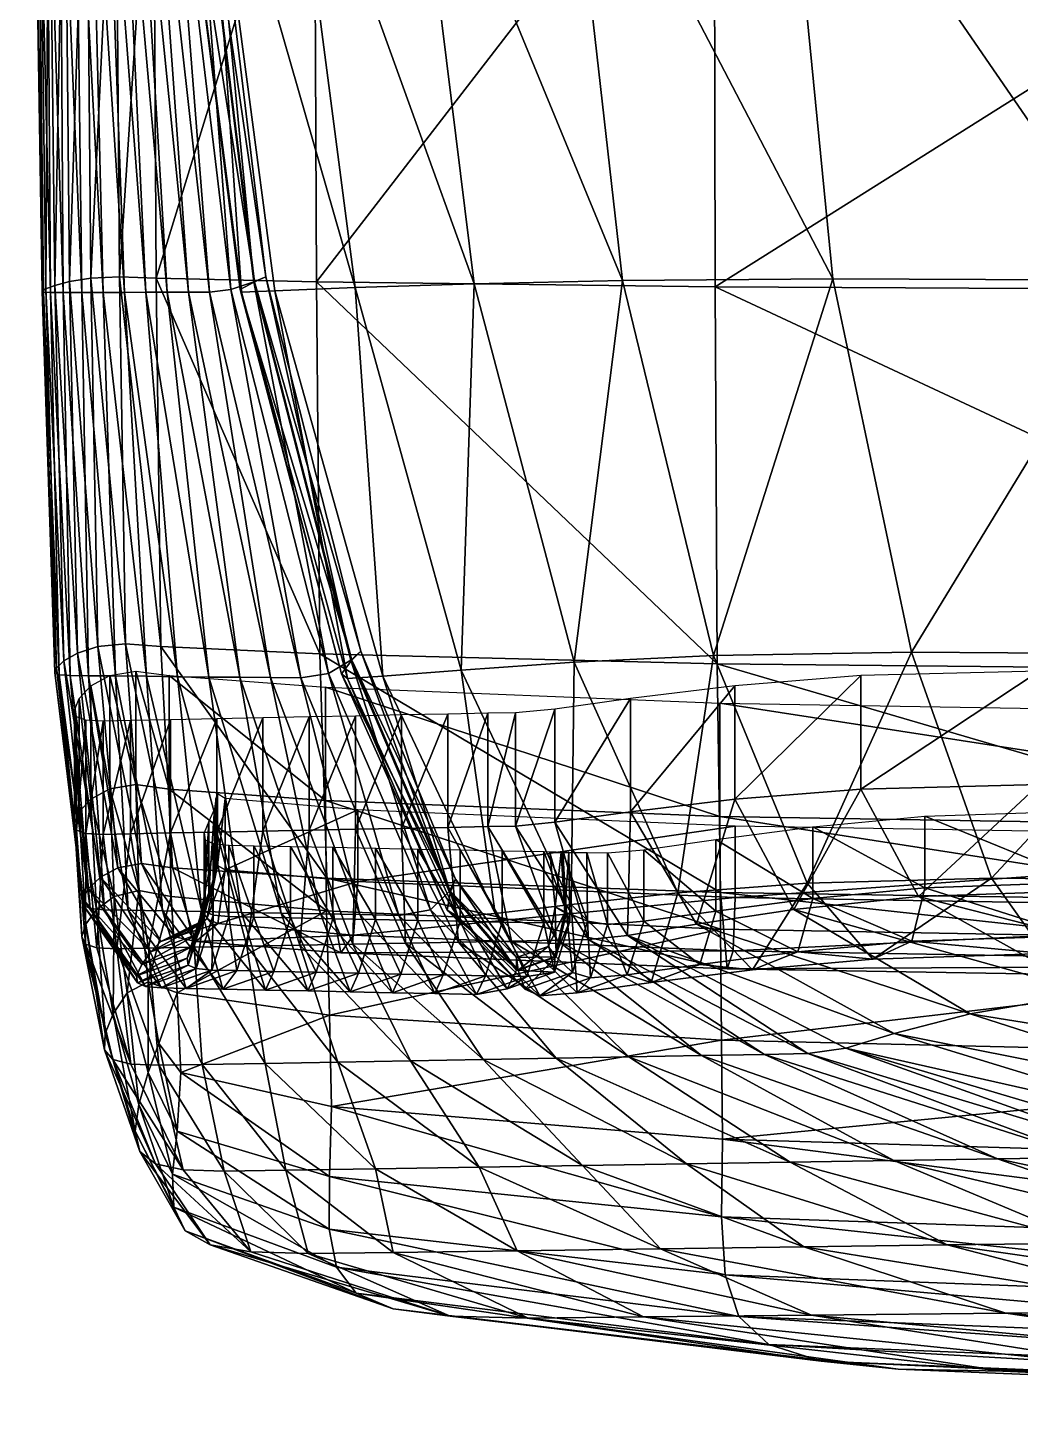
# Model space of a CAD drawing. Header units: centimetres. Extents: x -956 to 956, y -466 to 466.
# Drawn here: x -955.65 to -943.84, y -450.32 to -433.92 of the extents above; entities that cross this region are included whole.
import ezdxf

# ---------------------------------------------------------------- set-up
doc = ezdxf.new("R2010")
doc.units = ezdxf.units.CM
doc.layers.add('fabric', color=7, linetype='Continuous', true_color=0x3d8706)

msp = doc.modelspace()

# ---------------------------------------------------------------- meshes
at = {"layer": 'fabric', "color": 34, "true_color": 0xb1581a}
mesh = msp.add_polyface(dxfattribs=at)
corners = [(-954.541, -430.825, -39.524), (-954.361, -430.824, -8.286), (-954.699, -417.966, -8.267), (-954.84, -417.966, -39.504), (-954.722, -430.827, -74.047), (-954.982, -417.966, -74.031), (-954.632, -417.949, -360.4), (-954.605, -430.758, -360.38), (-954.953, -430.765, -360.04), (-954.899, -436.898, -360.012), (-955.152, -436.936, -358.968), (-955.213, -430.781, -358.988), (-954.984, -417.951, -360.056), (-955.247, -417.955, -359), (-955.396, -430.799, -356.588), (-955.326, -436.983, -356.575), (-955.435, -417.96, -356.595), (-955.514, -430.816, -352.304), (-955.632, -417.966, -345.602), (-955.577, -430.827, -345.601), (-955.584, -430.831, -335.709), (-955.651, -417.968, -335.709), (-955.559, -417.964, -352.307), (-953.979, -417.964, 91.556), (-953.534, -430.815, 91.515), (-952.561, -430.799, 106.675), (-951.751, -437.01, 106.523), (-954.558, -436.881, -360.344), (-954.158, -430.765, -360.645), (-954.179, -417.951, -360.668), (-952.255, -417.955, -360.797), (-952.24, -430.782, -360.771), (-954.121, -436.898, -360.603), (-955.53, -430.833, -321.86), (-955.423, -430.832, -289.622), (-955.53, -417.968, -289.618), (-955.614, -417.968, -321.858), (-955.266, -430.831, -224.563), (-955.085, -430.829, -154.831), (-955.265, -417.967, -154.821), (-955.407, -417.967, -224.557), (-954.904, -430.828, -108.571), (-955.124, -417.967, -108.558), (-953.912, -430.82, 67.982), (-953.901, -430.806, 47.035), (-954.349, -417.965, 67.998), (-954.184, -430.822, 16.379), (-953.977, -430.806, 32.57), (-954.382, -417.958, 32.573), (-954.561, -417.965, 16.391), (-953.703, -430.76, 39.634), (-954.322, -417.958, 47.039), (-953.559, -430.729, 39.007), (-954.117, -417.938, 39.635), (-952.816, -436.88, 39.007), (-952.949, -436.941, 39.634), (-953.71, -430.76, 38.383), (-953.23, -437.032, 32.564), (-952.958, -436.941, 38.382), (-953.971, -417.924, 39.008), (-954.123, -417.938, 38.383)]
mesh.append_faces([[corners[k] for k in face] for face in [(0, 1, 2), (2, 3, 0), (4, 0, 3), (3, 5, 4), (6, 7, 8), (9, 8, 7), (10, 11, 8), (12, 8, 11), (13, 11, 14), (15, 14, 11), (16, 14, 17), (18, 19, 20), (20, 21, 18), (19, 18, 22), (22, 17, 19), (23, 24, 25), (26, 25, 24), (27, 7, 28), (29, 28, 7), (30, 31, 28), (32, 28, 31), (33, 34, 35), (35, 36, 33), (20, 33, 36), (36, 21, 20), (37, 38, 39), (39, 40, 37), (34, 37, 40), (40, 35, 34), (41, 4, 5), (5, 42, 41), (38, 41, 42), (42, 39, 38), (43, 24, 23), (44, 43, 45), (46, 47, 48), (1, 46, 49), (49, 2, 1), (50, 44, 51), (52, 50, 53), (50, 52, 54), (44, 50, 55), (56, 47, 57), (52, 56, 58), (56, 52, 59), (47, 56, 60)]], dxfattribs={"vtx2": -1, "color": 34})
mesh = msp.add_polyface(dxfattribs=at)
corners = [(-920.567, -430.833, -360.122), (-920.567, -437.068, -360.07), (-937.657, -437.051, -360.415), (-937.66, -430.827, -360.467), (-920.567, -417.968, -360.151), (-937.662, -417.966, -360.495), (-897.416, -417.968, -359.849), (-897.416, -430.833, -359.821), (-897.416, -437.068, -359.768), (-901.529, -417.966, 126.016), (-901.506, -430.827, 125.682), (-888.095, -430.833, 125.706), (-949.269, -430.765, 119.853), (-948.571, -436.924, 119.51), (-946.066, -436.906, 121.508), (-946.669, -430.758, 121.939), (-949.648, -417.951, 120.039), (-951.518, -417.955, 115.589), (-951.103, -430.781, 115.456), (-950.337, -436.963, 115.211), (-952.561, -430.799, 106.675), (-951.751, -437.01, 106.523), (-952.999, -417.96, 106.757), (-947.479, -430.806, -360.698), (-947.487, -417.961, -360.725), (-947.466, -437, -360.648), (-952.214, -436.941, -360.726), (-952.24, -430.782, -360.771), (-946.996, -417.949, 122.173), (-942.911, -430.765, 123.787), (-942.433, -436.92, 123.29), (-934.438, -436.96, 124.56), (-934.77, -430.782, 125.108), (-943.172, -417.951, 124.058), (-919.016, -430.806, 125.611), (-919.108, -417.961, 125.931), (-934.95, -417.956, 125.406), (-918.846, -437.018, 125.023), (-901.463, -437.068, 125.068), (-941.692, -441.37, 122.519), (-945.13, -441.346, 120.84), (-947.486, -441.386, 118.979), (-949.145, -441.465, 114.829), (-952.949, -436.941, 39.634), (-952.816, -436.88, 39.007), (-951.684, -441.335, 39.007), (-952.958, -436.941, 38.382), (-951.805, -441.443, 38.382)]
mesh.append_faces([[corners[k] for k in face] for face in [(0, 1, 2), (2, 3, 0), (4, 0, 3), (3, 5, 4), (0, 4, 6), (6, 7, 0), (1, 0, 7), (7, 8, 1), (9, 10, 11), (12, 13, 14), (14, 15, 12), (16, 12, 15), (17, 18, 12), (13, 12, 18), (18, 19, 13), (20, 21, 19), (19, 18, 20), (22, 20, 18), (23, 24, 5), (5, 3, 23), (25, 23, 3), (3, 2, 25), (23, 25, 26), (26, 27, 23), (24, 23, 27), (28, 15, 29), (30, 29, 15), (15, 14, 30), (29, 30, 31), (31, 32, 29), (33, 29, 32), (34, 35, 36), (36, 32, 34), (37, 34, 32), (32, 31, 37), (34, 37, 38), (38, 10, 34), (35, 34, 10), (10, 9, 35), (31, 30, 39), (30, 14, 40), (14, 13, 41), (13, 19, 42), (43, 44, 45), (44, 46, 47)]], dxfattribs={"vtx2": -1, "color": 34})
mesh = msp.add_polyface(dxfattribs=at)
corners = [(-954.541, -430.825, -39.524), (-954.722, -430.827, -74.047), (-954.242, -437.065, -74.078), (-953.988, -437.064, -39.561), (-954.361, -430.824, -8.286), (-953.735, -437.063, -8.322), (-954.605, -430.758, -360.38), (-954.558, -436.881, -360.344), (-954.899, -436.898, -360.012), (-954.953, -430.765, -360.04), (-955.152, -436.936, -358.968), (-955.213, -430.781, -358.988), (-955.326, -436.983, -356.575), (-955.396, -430.799, -356.588), (-955.432, -437.026, -352.298), (-955.514, -430.816, -352.304), (-955.577, -430.827, -345.601), (-955.478, -437.052, -345.598), (-955.462, -437.065, -335.709), (-955.584, -430.831, -335.709), (-953.534, -430.815, 91.515), (-952.709, -437.049, 91.439), (-951.751, -437.01, 106.523), (-954.158, -430.765, -360.645), (-954.121, -436.898, -360.603), (-952.24, -430.782, -360.771), (-952.214, -436.941, -360.726), (-955.057, -441.358, -358.937), (-954.815, -441.281, -359.968), (-954.486, -441.247, -360.29), (-954.063, -441.281, -360.54), (-952.174, -441.366, -360.655), (-955.53, -430.833, -321.86), (-955.378, -437.069, -321.863), (-955.423, -430.832, -289.622), (-955.227, -437.068, -289.628), (-955.266, -430.831, -224.563), (-955.007, -437.067, -224.575), (-955.085, -430.829, -154.831), (-954.752, -437.067, -154.849), (-954.904, -430.828, -108.571), (-954.497, -437.066, -108.595), (-953.912, -430.82, 67.982), (-953.901, -430.806, 47.035), (-953.122, -437.032, 47.027), (-953.104, -437.062, 67.951), (-954.184, -430.822, 16.379), (-953.486, -437.063, 16.358), (-953.977, -430.806, 32.57), (-953.23, -437.032, 32.564), (-952.816, -436.88, 39.007), (-952.949, -436.941, 39.634), (-953.703, -430.76, 39.634), (-952.958, -436.941, 38.382), (-953.71, -430.76, 38.383), (-953.559, -430.729, 39.007)]
mesh.append_faces([[corners[k] for k in face] for face in [(0, 1, 2), (2, 3, 0), (4, 0, 3), (3, 5, 4), (6, 7, 8), (9, 8, 10), (11, 10, 12), (13, 12, 14), (14, 15, 13), (16, 17, 18), (18, 19, 16), (17, 16, 15), (15, 14, 17), (20, 21, 22), (23, 24, 7), (25, 26, 24), (12, 10, 27), (10, 8, 28), (8, 7, 29), (7, 24, 30), (24, 26, 31), (32, 19, 18), (18, 33, 32), (34, 32, 33), (33, 35, 34), (36, 34, 35), (35, 37, 36), (38, 36, 37), (37, 39, 38), (40, 38, 39), (39, 41, 40), (1, 40, 41), (41, 2, 1), (42, 43, 44), (44, 45, 42), (20, 42, 45), (45, 21, 20), (46, 4, 5), (5, 47, 46), (48, 46, 47), (47, 49, 48), (50, 51, 52), (51, 44, 43), (49, 53, 54), (53, 50, 55)]], dxfattribs={"vtx2": -1, "color": 34})
mesh = msp.add_polyface(dxfattribs=at)
corners = [(-954.671, -442.975, -359.893), (-954.896, -443.098, -358.883), (-954.896, -441.75, -358.883), (-954.671, -441.627, -359.893), (-954.361, -442.921, -360.195), (-954.361, -441.573, -360.195), (-955.036, -443.248, -356.523), (-955.094, -443.384, -352.271), (-955.094, -442.036, -352.271), (-955.036, -441.9, -356.523), (-954.959, -442.157, -335.709), (-955.07, -442.118, -345.587), (-955.07, -443.466, -345.587), (-953.964, -442.976, -360.43), (-955.326, -441.589, -345.594), (-955.273, -441.616, -335.709), (-955.462, -437.065, -335.709), (-955.478, -437.052, -345.598), (-955.306, -441.537, -352.288), (-955.432, -437.026, -352.298), (-954.994, -444.284, -352.269), (-954.991, -444.359, -345.591), (-955.219, -441.452, -356.556), (-955.326, -436.983, -356.575), (-955.057, -441.358, -358.937), (-954.784, -444.024, -358.834), (-954.924, -444.16, -356.501), (-954.815, -441.281, -359.968), (-955.152, -436.936, -358.968), (-954.486, -441.247, -360.29), (-954.899, -436.898, -360.012), (-954.296, -443.863, -360.085), (-954.578, -443.912, -359.812), (-954.063, -441.281, -360.54), (-954.558, -436.881, -360.344), (-954.427, -442.161, -289.655), (-954.753, -442.167, -321.874), (-954.753, -443.516, -321.874), (-954.959, -443.506, -335.709), (-953.951, -442.151, -224.623), (-954.427, -443.509, -289.655), (-955.143, -441.626, -321.867), (-954.924, -441.628, -289.639), (-955.227, -437.068, -289.628), (-955.378, -437.069, -321.863), (-954.907, -444.398, -335.711), (-954.734, -444.414, -321.875), (-954.604, -441.631, -224.594), (-954.234, -441.635, -154.877), (-954.752, -437.067, -154.849), (-955.007, -437.067, -224.575), (-954.455, -444.419, -289.652), (-954.047, -444.426, -224.617), (-954.242, -437.065, -74.078), (-954.497, -437.066, -108.595), (-953.865, -441.639, -108.633)]
mesh.append_faces([[corners[k] for k in face] for face in [(0, 1, 2), (2, 3, 0), (4, 0, 3), (3, 5, 4), (6, 7, 8), (8, 9, 6), (1, 6, 9), (9, 2, 1), (10, 11, 12), (7, 12, 11), (11, 8, 7), (13, 4, 5), (14, 15, 16), (16, 17, 14), (18, 14, 17), (17, 19, 18), (14, 18, 20), (15, 14, 21), (22, 18, 19), (19, 23, 22), (24, 22, 23), (22, 24, 25), (18, 22, 26), (27, 24, 28), (29, 27, 30), (27, 29, 31), (24, 27, 32), (33, 29, 34), (35, 36, 37), (36, 10, 38), (39, 35, 40), (41, 42, 43), (43, 44, 41), (15, 41, 44), (44, 16, 15), (41, 15, 45), (42, 41, 46), (47, 48, 49), (49, 50, 47), (42, 47, 50), (50, 43, 42), (47, 42, 51), (48, 47, 52), (53, 54, 55), (48, 55, 54), (54, 49, 48)]], dxfattribs={"vtx2": -1, "color": 34})
mesh = msp.add_polyface(dxfattribs=at)
corners = [(-952.299, -442.118, -74.201), (-952.85, -442.129, -108.693), (-952.85, -443.477, -108.693), (-953.4, -442.14, -154.922), (-953.4, -443.488, -154.922), (-954.361, -441.573, -360.195), (-953.964, -441.627, -360.43), (-953.964, -442.976, -360.43), (-952.106, -443.112, -360.535), (-952.106, -441.763, -360.535), (-950.337, -436.963, 115.211), (-951.751, -437.01, 106.523), (-950.49, -441.56, 106.286), (-951.423, -441.635, 91.32), (-952.709, -437.049, 91.439), (-953.126, -441.646, -39.618), (-952.759, -441.65, -8.379), (-953.735, -437.063, -8.322), (-953.988, -437.064, -39.561), (-953.495, -441.643, -74.126), (-954.242, -437.065, -74.078), (-952.634, -444.453, -74.181), (-952.163, -444.461, -39.684), (-952.174, -441.366, -360.655), (-954.063, -441.281, -360.54), (-954.121, -436.898, -360.603), (-952.088, -444.035, -360.398), (-954.486, -441.247, -360.29), (-953.926, -443.912, -360.302), (-950.648, -442.084, 29.276), (-951.199, -442.095, -5.217), (-951.199, -443.444, -5.217), (-951.749, -442.107, -39.709), (-951.749, -443.455, -39.709), (-952.299, -443.466, -74.201), (-953.951, -442.151, -224.623), (-953.951, -443.499, -224.623), (-953.865, -441.639, -108.633), (-954.234, -441.635, -154.877), (-953.576, -444.435, -154.911), (-953.105, -444.444, -108.678), (-951.844, -441.66, 67.904), (-951.914, -441.604, 47.015), (-950.656, -444.416, 47.002), (-950.529, -444.492, 67.85), (-953.104, -437.062, 67.951), (-953.122, -437.032, 47.027), (-952.397, -441.654, 16.324), (-951.695, -444.47, -8.443), (-952.07, -441.603, 32.556), (-951.234, -444.479, 16.286), (-953.23, -437.032, 32.564), (-953.486, -437.063, 16.358), (-951.79, -441.443, 39.634), (-952.949, -436.941, 39.634), (-951.684, -441.335, 39.007), (-950.558, -444.05, 39.008), (-950.616, -444.196, 39.635), (-951.805, -441.443, 38.382), (-950.855, -444.412, 32.547), (-950.634, -444.195, 38.383), (-952.816, -436.88, 39.007), (-952.958, -436.941, 38.382)]
mesh.append_faces([[corners[k] for k in face] for face in [(0, 1, 2), (1, 3, 4), (5, 6, 7), (8, 7, 6), (6, 9, 8), (10, 11, 12), (13, 12, 11), (11, 14, 13), (15, 16, 17), (17, 18, 15), (19, 15, 18), (18, 20, 19), (15, 19, 21), (16, 15, 22), (23, 24, 25), (24, 23, 26), (27, 24, 28), (29, 30, 31), (30, 32, 33), (32, 0, 34), (3, 35, 36), (37, 19, 20), (37, 38, 39), (19, 37, 40), (41, 42, 43), (13, 41, 44), (41, 13, 14), (14, 45, 41), (42, 41, 45), (45, 46, 42), (47, 16, 48), (49, 47, 50), (47, 49, 51), (51, 52, 47), (16, 47, 52), (52, 17, 16), (53, 42, 46), (46, 54, 53), (55, 53, 54), (53, 55, 56), (42, 53, 57), (58, 49, 59), (55, 58, 60), (58, 55, 61), (49, 58, 62), (62, 51, 49)]], dxfattribs={"vtx2": -1, "color": 34})
mesh = msp.add_polyface(dxfattribs=at)
corners = [(-945.736, -441.627, 118.119), (-947.232, -441.75, 114.216), (-947.232, -443.098, 114.216), (-948.476, -443.248, 105.907), (-949.377, -443.372, 94.069), (-948.51, -444.718, 93.946), (-947.691, -444.582, 105.477), (-948.476, -441.9, 105.907), (-949.377, -442.024, 94.069), (-952.106, -443.112, -360.535), (-947.411, -443.303, -360.444), (-947.406, -444.642, -360.39), (-952.106, -441.763, -360.535), (-947.411, -441.954, -360.444), (-949.145, -441.465, 114.829), (-947.486, -441.386, 118.979), (-948.571, -436.924, 119.51), (-947.912, -444.212, 114.399), (-946.374, -444.096, 118.38), (-950.49, -441.56, 106.286), (-950.337, -436.963, 115.211), (-951.423, -441.635, 91.32), (-950.086, -444.458, 91.185), (-949.182, -444.348, 106.018), (-947.446, -441.485, -360.573), (-952.174, -441.366, -360.655), (-952.214, -436.941, -360.726), (-947.466, -437, -360.648), (-947.403, -444.208, -360.305), (-952.088, -444.035, -360.398), (-951.721, -444.075, -359.008), (-947.228, -444.266, -358.878), (-947.228, -443.416, -358.878), (-951.721, -443.225, -359.008), (-948.315, -443.699, 90.943), (-947.459, -443.578, 105.541), (-947.459, -444.428, 105.541), (-946.305, -443.427, 113.636), (-946.305, -444.277, 113.636), (-949.845, -443.417, 79.581), (-950.172, -443.423, 59.098), (-949.349, -444.775, 59.078), (-948.976, -444.768, 79.56), (-949.845, -442.068, 79.581), (-950.172, -442.075, 59.098), (-950.648, -443.433, 29.276), (-951.199, -443.444, -5.217), (-950.523, -444.798, -5.232), (-949.893, -444.785, 29.258), (-950.648, -442.084, 29.276), (-950.529, -444.492, 67.85), (-948.751, -443.736, 67.751), (-948.315, -444.549, 90.943), (-950.001, -443.71, -8.563), (-949.507, -443.721, 16.214), (-949.507, -444.57, 16.214), (-949.21, -443.728, 32.53), (-949.199, -444.544, 32.53), (-951.007, -443.69, -74.286), (-950.502, -443.7, -39.808), (-950.502, -444.55, -39.808), (-950.001, -444.56, -8.564), (-949.437, -443.731, 39.017), (-949.28, -443.731, 39.641), (-949.237, -444.445, 39.64), (-949.3, -443.731, 38.389), (-949.256, -444.444, 38.389), (-949.371, -444.376, 39.016)]
mesh.append_faces([[corners[k] for k in face] for face in [(0, 1, 2), (3, 4, 5), (2, 3, 6), (3, 2, 1), (1, 7, 3), (4, 3, 7), (7, 8, 4), (9, 10, 11), (10, 9, 12), (12, 13, 10), (14, 15, 16), (15, 14, 17), (17, 18, 15), (19, 14, 20), (19, 21, 22), (22, 23, 19), (14, 19, 23), (23, 17, 14), (24, 25, 26), (26, 27, 24), (25, 24, 28), (28, 29, 25), (30, 31, 32), (32, 33, 30), (34, 35, 36), (35, 37, 38), (39, 40, 41), (4, 39, 42), (39, 4, 8), (8, 43, 39), (40, 39, 43), (43, 44, 40), (45, 46, 47), (40, 45, 48), (45, 40, 44), (44, 49, 45), (46, 45, 49), (50, 22, 21), (51, 34, 52), (53, 54, 55), (54, 56, 57), (58, 59, 60), (59, 53, 61), (62, 63, 64), (56, 65, 66), (65, 62, 67)]], dxfattribs={"vtx2": -1, "color": 34})
mesh = msp.add_polyface(dxfattribs=at)
corners = [(-945.049, -444.256, 117.442), (-942.989, -445.4, 115.413), (-941.087, -445.272, 117.493), (-942.98, -444.183, 119.19), (-946.533, -444.41, 113.52), (-944.435, -445.649, 111.433), (-947.691, -444.582, 105.477), (-945.736, -442.976, 118.119), (-947.232, -443.098, 114.216), (-943.612, -442.921, 119.755), (-943.612, -441.573, 119.755), (-945.736, -441.627, 118.119), (-937.642, -444.822, -360.145), (-947.406, -444.642, -360.39), (-947.411, -443.303, -360.444), (-937.643, -443.466, -360.202), (-947.411, -441.954, -360.444), (-940.484, -442.976, 121.263), (-940.484, -441.627, 121.263), (-943.539, -444.934, 119.411), (-940.468, -444.967, 120.887), (-940.949, -444.068, 121.658), (-944.181, -444.037, 120.089), (-943.172, -444.721, 118.93), (-945.591, -445, 117.836), (-946.374, -444.096, 118.38), (-947.023, -445.127, 114.008), (-946.484, -444.915, 113.729), (-945.129, -444.787, 117.449), (-937.616, -445.279, -359.439), (-947.325, -445.116, -359.681), (-947.403, -444.208, -360.305), (-945.13, -441.346, 120.84), (-941.692, -441.37, 122.519), (-942.433, -436.92, 123.29), (-947.486, -441.386, 118.979), (-946.066, -436.906, 121.508), (-937.652, -441.587, -360.336), (-947.446, -441.485, -360.573), (-947.466, -437, -360.648), (-937.64, -444.356, -360.065), (-937.586, -443.579, -358.634), (-947.228, -443.416, -358.878), (-947.228, -444.266, -358.878), (-937.586, -444.429, -358.634), (-947.253, -444.903, -359.079), (-944.974, -444.15, 117.32), (-946.305, -444.277, 113.636), (-946.305, -443.427, 113.636), (-944.974, -443.3, 117.32), (-943.05, -444.084, 118.769), (-943.05, -443.234, 118.77), (-940.117, -444.117, 120.163), (-940.204, -444.755, 120.344)]
mesh.append_faces([[corners[k] for k in face] for face in [(0, 1, 2), (2, 3, 0), (1, 0, 4), (5, 4, 6), (7, 8, 4), (4, 0, 7), (9, 7, 0), (0, 3, 9), (7, 9, 10), (10, 11, 7), (8, 7, 11), (12, 13, 14), (15, 14, 16), (17, 9, 3), (9, 17, 18), (18, 10, 9), (19, 20, 21), (21, 22, 19), (20, 19, 23), (24, 19, 22), (22, 25, 24), (26, 24, 25), (27, 28, 24), (19, 24, 28), (28, 23, 19), (29, 30, 31), (32, 33, 34), (33, 32, 22), (22, 21, 33), (35, 32, 36), (32, 35, 25), (25, 22, 32), (37, 38, 39), (40, 31, 38), (41, 42, 43), (44, 43, 45), (46, 47, 48), (48, 49, 46), (50, 46, 49), (49, 51, 50), (46, 50, 23), (23, 28, 46), (47, 46, 28), (28, 27, 47), (52, 50, 51), (53, 23, 50)]], dxfattribs={"vtx2": -1, "color": 34})
mesh = msp.add_polyface(dxfattribs=at)
corners = [(-940.08, -446.349, 113.567), (-936.847, -447.046, 113.443), (-937.491, -446.349, 116.532), (-939.553, -446.004, 115.83), (-941.076, -446.728, 109.449), (-937.638, -446.194, -359.975), (-937.642, -444.822, -360.145), (-920.567, -444.882, -359.796), (-942.989, -445.4, 115.413), (-941.087, -445.272, 117.493), (-947.391, -445.963, -360.228), (-938.817, -445.4, 119.042), (-940.067, -444.256, 120.708), (-942.98, -444.183, 119.19), (-931.423, -446.752, 117.216), (-932.363, -445.668, 119.943), (-932.906, -444.425, 121.73), (-937.643, -443.466, -360.202), (-920.567, -443.521, -359.853), (-937.643, -442.118, -360.202), (-947.411, -443.303, -360.444), (-947.411, -441.954, -360.444), (-940.484, -442.976, 121.263), (-933.087, -443.112, 122.326), (-933.087, -441.763, 122.326), (-940.484, -441.627, 121.263), (-940.468, -444.967, 120.887), (-933.098, -445.081, 121.939), (-933.417, -444.172, 122.769), (-940.949, -444.068, 121.658), (-943.172, -444.721, 118.93), (-940.204, -444.755, 120.344), (-932.93, -444.869, 121.359), (-947.403, -444.208, -360.305), (-937.64, -444.356, -360.065), (-937.616, -445.279, -359.439), (-947.325, -445.116, -359.681), (-937.594, -445.067, -358.835), (-941.692, -441.37, 122.519), (-933.925, -441.444, 123.712), (-934.438, -436.96, 124.56), (-947.466, -437, -360.648), (-937.657, -437.051, -360.415), (-937.652, -441.587, -360.336), (-947.446, -441.485, -360.573), (-920.567, -441.622, -359.989), (-920.566, -444.406, -359.717), (-947.228, -444.266, -358.878), (-937.586, -444.429, -358.634), (-937.586, -443.579, -358.634), (-947.253, -444.903, -359.079), (-943.05, -443.234, 118.77), (-940.117, -443.267, 120.163), (-940.117, -444.117, 120.163), (-932.874, -444.232, 121.166), (-932.874, -443.382, 121.166), (-943.05, -444.084, 118.769)]
mesh.append_faces([[corners[k] for k in face] for face in [(0, 1, 2), (2, 3, 0), (1, 0, 4), (5, 6, 7), (8, 0, 3), (3, 9, 8), (6, 5, 10), (11, 12, 13), (13, 9, 11), (2, 11, 9), (9, 3, 2), (11, 2, 14), (14, 15, 11), (12, 11, 15), (15, 16, 12), (7, 6, 17), (18, 17, 19), (20, 17, 6), (21, 19, 17), (13, 12, 22), (23, 22, 12), (12, 16, 23), (22, 23, 24), (24, 25, 22), (26, 27, 28), (28, 29, 26), (30, 31, 26), (27, 26, 31), (31, 32, 27), (33, 34, 35), (36, 35, 37), (38, 39, 40), (39, 38, 29), (29, 28, 39), (41, 42, 43), (44, 43, 34), (45, 43, 42), (46, 34, 43), (47, 48, 49), (50, 37, 48), (51, 52, 53), (54, 53, 52), (52, 55, 54), (53, 54, 32), (32, 31, 53), (56, 53, 31)]], dxfattribs={"vtx2": -1, "color": 34})
mesh = msp.add_polyface(dxfattribs=at)
corners = [(-954.671, -442.975, -359.893), (-954.361, -442.921, -360.195), (-954.325, -444.183, -360.167), (-954.62, -444.256, -359.875), (-954.896, -443.098, -358.883), (-954.83, -444.41, -358.874), (-955.036, -443.248, -356.523), (-954.959, -444.582, -356.518), (-955.094, -443.384, -352.271), (-955.004, -444.732, -352.269), (-955.07, -443.466, -345.587), (-954.959, -443.506, -335.709), (-954.961, -444.822, -345.587), (-954.959, -442.157, -335.709), (-953.964, -442.976, -360.43), (-953.941, -444.256, -360.391), (-954.784, -444.024, -358.834), (-954.578, -443.912, -359.812), (-954.064, -444.789, -359.446), (-954.296, -443.863, -360.085), (-953.896, -444.735, -359.6), (-953.926, -443.912, -360.302), (-953.649, -444.789, -359.739), (-954.994, -444.284, -352.269), (-954.991, -444.359, -345.591), (-955.326, -441.589, -345.594), (-954.907, -444.398, -335.711), (-955.273, -441.616, -335.709), (-954.924, -444.16, -356.501), (-955.219, -441.452, -356.556), (-955.306, -441.537, -352.288), (-954.815, -441.281, -359.968), (-955.057, -441.358, -358.937), (-954.486, -441.247, -360.29), (-953.411, -443.939, -358.974), (-953.425, -444.062, -358.296), (-953.615, -444.7, -358.372), (-953.39, -443.885, -358.975), (-953.574, -444.577, -359.092), (-953.425, -443.212, -358.296), (-953.492, -443.362, -356.229), (-953.492, -444.212, -356.23), (-953.551, -444.349, -352.188), (-953.551, -443.499, -352.188), (-953.538, -444.432, -345.587), (-953.538, -443.582, -345.586), (-953.443, -444.476, -335.723), (-953.443, -443.626, -335.723), (-954.753, -443.516, -321.874), (-954.427, -443.509, -289.655), (-954.427, -442.161, -289.655), (-954.753, -442.167, -321.874), (-954.825, -444.866, -335.709), (-954.587, -444.877, -321.875), (-953.951, -443.499, -224.623), (-953.4, -443.488, -154.922), (-953.4, -442.14, -154.922), (-953.951, -442.151, -224.623), (-954.213, -444.869, -289.657), (-953.669, -444.859, -224.627), (-954.734, -444.414, -321.875), (-955.143, -441.626, -321.867), (-954.455, -444.419, -289.652), (-954.924, -441.628, -289.639), (-954.047, -444.426, -224.617), (-954.604, -441.631, -224.594), (-953.576, -444.435, -154.911), (-954.234, -441.635, -154.877), (-953.105, -444.444, -108.678), (-953.865, -441.639, -108.633)]
mesh.append_faces([[corners[k] for k in face] for face in [(0, 1, 2), (2, 3, 0), (4, 0, 3), (3, 5, 4), (6, 4, 5), (5, 7, 6), (8, 6, 7), (7, 9, 8), (10, 8, 9), (11, 10, 12), (10, 11, 13), (1, 14, 15), (15, 2, 1), (16, 17, 18), (17, 19, 20), (19, 21, 22), (23, 24, 25), (24, 26, 27), (16, 28, 29), (28, 23, 30), (19, 17, 31), (17, 16, 32), (21, 19, 33), (34, 35, 36), (37, 34, 38), (39, 40, 41), (42, 41, 40), (40, 43, 42), (44, 42, 43), (43, 45, 44), (46, 44, 45), (45, 47, 46), (48, 49, 50), (11, 48, 51), (48, 11, 52), (49, 48, 53), (54, 55, 56), (49, 54, 57), (54, 49, 58), (55, 54, 59), (26, 60, 61), (60, 62, 63), (62, 64, 65), (64, 66, 67), (66, 68, 69)]], dxfattribs={"vtx2": -1, "color": 34})
mesh = msp.add_polyface(dxfattribs=at)
corners = [(-952.85, -443.477, -108.693), (-953.4, -443.488, -154.922), (-953.04, -444.846, -154.928), (-952.299, -443.466, -74.201), (-952.411, -444.834, -108.702), (-952.299, -442.118, -74.201), (-952.85, -442.129, -108.693), (-953.964, -442.976, -360.43), (-952.106, -443.112, -360.535), (-952.094, -444.425, -360.486), (-953.941, -444.256, -360.391), (-953.926, -443.912, -360.302), (-952.088, -444.035, -360.398), (-951.924, -444.925, -359.79), (-952.634, -444.453, -74.181), (-952.163, -444.461, -39.684), (-953.126, -441.646, -39.618), (-951.695, -444.47, -8.443), (-952.759, -441.65, -8.379), (-954.063, -441.281, -360.54), (-953.301, -443.939, -359.013), (-951.721, -444.075, -359.008), (-951.721, -443.225, -359.008), (-953.301, -443.089, -359.013), (-953.39, -443.885, -358.975), (-953.39, -443.035, -358.975), (-953.516, -444.522, -359.132), (-953.388, -444.577, -359.195), (-953.411, -443.939, -358.974), (-953.411, -443.089, -358.973), (-953.425, -444.062, -358.296), (-953.425, -443.212, -358.296), (-953.492, -444.212, -356.23), (-951.511, -444.529, -108.765), (-952.016, -444.519, -154.979), (-952.016, -443.669, -154.979), (-951.511, -443.679, -108.765), (-951.007, -444.54, -74.287), (-951.007, -443.69, -74.286), (-951.749, -443.455, -39.709), (-951.781, -444.822, -74.212), (-951.199, -443.444, -5.217), (-951.152, -444.81, -39.722), (-951.199, -442.095, -5.217), (-951.749, -442.107, -39.709), (-953.105, -444.444, -108.678), (-953.495, -441.643, -74.126), (-950.656, -444.416, 47.002), (-950.529, -444.492, 67.85), (-951.844, -441.66, 67.904), (-951.234, -444.479, 16.286), (-952.397, -441.654, 16.324), (-950.855, -444.412, 32.547), (-952.07, -441.603, 32.556), (-950.502, -444.55, -39.808), (-953.257, -444.493, -321.897), (-953.443, -444.476, -335.723), (-953.443, -443.626, -335.723), (-953.257, -443.643, -321.897), (-952.958, -444.5, -289.686), (-952.957, -443.65, -289.686), (-952.521, -444.508, -224.667), (-952.521, -443.659, -224.667), (-950.558, -444.05, 39.008), (-950.616, -444.196, 39.635), (-951.79, -441.443, 39.634), (-951.914, -441.604, 47.015), (-950.634, -444.195, 38.383), (-951.805, -441.443, 38.382), (-951.684, -441.335, 39.007)]
mesh.append_faces([[corners[k] for k in face] for face in [(0, 1, 2), (3, 0, 4), (0, 3, 5), (1, 0, 6), (7, 8, 9), (9, 10, 7), (11, 12, 13), (14, 15, 16), (15, 17, 18), (12, 11, 19), (20, 21, 22), (22, 23, 20), (24, 20, 23), (23, 25, 24), (20, 24, 26), (21, 20, 27), (28, 24, 25), (25, 29, 28), (30, 28, 29), (29, 31, 30), (32, 30, 31), (33, 34, 35), (35, 36, 33), (37, 33, 36), (36, 38, 37), (39, 3, 40), (41, 39, 42), (39, 41, 43), (3, 39, 44), (45, 14, 46), (47, 48, 49), (17, 50, 51), (50, 52, 53), (54, 37, 38), (55, 56, 57), (57, 58, 55), (59, 55, 58), (58, 60, 59), (61, 59, 60), (60, 62, 61), (34, 61, 62), (62, 35, 34), (63, 64, 65), (64, 47, 66), (52, 67, 68), (67, 63, 69)]], dxfattribs={"vtx2": -1, "color": 34})
mesh = msp.add_polyface(dxfattribs=at)
corners = [(-948.51, -444.718, 93.946), (-947.691, -444.582, 105.477), (-948.476, -443.248, 105.907), (-946.533, -444.41, 113.52), (-947.232, -443.098, 114.216), (-947.406, -444.642, -360.39), (-952.094, -444.425, -360.486), (-952.106, -443.112, -360.535), (-946.374, -444.096, 118.38), (-947.912, -444.212, 114.399), (-947.023, -445.127, 114.008), (-949.182, -444.348, 106.018), (-948.231, -445.278, 105.774), (-950.086, -444.458, 91.185), (-949.11, -445.399, 91.061), (-947.325, -445.116, -359.681), (-951.924, -444.925, -359.79), (-952.088, -444.035, -360.398), (-947.403, -444.208, -360.305), (-947.228, -444.266, -358.878), (-951.721, -444.075, -359.008), (-951.772, -444.713, -359.204), (-947.253, -444.903, -359.079), (-947.459, -444.428, 105.541), (-948.315, -444.549, 90.943), (-948.315, -443.699, 90.943), (-946.305, -444.277, 113.636), (-947.459, -443.578, 105.541), (-946.484, -444.915, 113.729), (-947.652, -445.065, 105.599), (-949.349, -444.775, 59.078), (-948.976, -444.768, 79.56), (-949.845, -443.417, 79.581), (-949.377, -443.372, 94.069), (-950.523, -444.798, -5.232), (-949.893, -444.785, 29.258), (-950.648, -443.433, 29.276), (-950.172, -443.423, 59.098), (-950.529, -444.492, 67.85), (-950.656, -444.416, 47.002), (-949.732, -445.357, 46.99), (-950.855, -444.412, 32.547), (-951.234, -444.479, 16.286), (-950.31, -445.42, 16.249), (-948.751, -444.586, 67.751), (-948.986, -444.548, 46.979), (-948.996, -443.733, 46.979), (-948.751, -443.736, 67.751), (-949.507, -444.57, 16.214), (-950.001, -444.56, -8.564), (-950.001, -443.71, -8.563), (-949.199, -444.544, 32.53), (-949.507, -443.721, 16.214), (-949.38, -445.154, 32.532), (-950.502, -444.55, -39.808), (-950.502, -443.7, -39.808), (-950.202, -445.198, -8.549), (-951.007, -444.54, -74.287), (-950.703, -445.187, -39.793), (-950.616, -444.196, 39.635), (-949.812, -445.131, 39.637), (-949.832, -444.981, 39.011), (-950.558, -444.05, 39.008), (-949.831, -445.131, 38.385), (-950.634, -444.195, 38.383), (-949.945, -445.353, 32.538), (-949.237, -444.445, 39.64), (-949.167, -445.159, 46.981), (-949.371, -444.376, 39.016), (-949.359, -444.973, 39.639), (-949.454, -444.85, 39.015), (-949.437, -443.731, 39.017), (-949.28, -443.731, 39.641), (-949.256, -444.444, 38.389), (-949.21, -443.728, 32.53), (-949.3, -443.731, 38.389), (-949.378, -444.973, 38.387)]
mesh.append_faces([[corners[k] for k in face] for face in [(0, 1, 2), (1, 3, 4), (5, 6, 7), (8, 9, 10), (9, 11, 12), (11, 13, 14), (15, 16, 17), (17, 18, 15), (19, 20, 21), (21, 22, 19), (23, 24, 25), (26, 23, 27), (23, 26, 28), (24, 23, 29), (30, 31, 32), (31, 0, 33), (34, 35, 36), (35, 30, 37), (38, 39, 40), (41, 42, 43), (44, 45, 46), (46, 47, 44), (24, 44, 47), (48, 49, 50), (51, 48, 52), (48, 51, 53), (49, 54, 55), (54, 49, 56), (57, 54, 58), (39, 59, 60), (61, 60, 59), (59, 62, 61), (63, 61, 62), (62, 64, 63), (64, 41, 65), (66, 45, 67), (68, 66, 69), (69, 70, 68), (66, 68, 71), (45, 66, 72), (72, 46, 45), (73, 51, 74), (68, 73, 75), (73, 68, 70), (70, 76, 73), (51, 73, 76)]], dxfattribs={"vtx2": -1, "color": 34})
mesh = msp.add_polyface(dxfattribs=at)
corners = [(-954.466, -445.4, -359.823), (-954.62, -444.256, -359.875), (-954.325, -444.183, -360.167), (-954.214, -445.272, -360.083), (-954.634, -445.649, -358.846), (-954.83, -444.41, -358.874), (-954.729, -445.886, -356.504), (-954.959, -444.582, -356.518), (-954.734, -446.078, -352.262), (-955.004, -444.732, -352.269), (-953.941, -444.256, -360.391), (-953.872, -445.4, -360.274), (-954.961, -444.822, -345.587), (-955.07, -443.466, -345.587), (-954.825, -444.866, -335.709), (-954.959, -443.506, -335.709), (-954.343, -445.282, -345.588), (-954.248, -445.326, -335.717), (-954.907, -444.398, -335.711), (-954.991, -444.359, -345.591), (-954.355, -445.199, -352.233), (-954.994, -444.284, -352.269), (-953.752, -444.987, -352.2), (-953.739, -445.07, -345.587), (-953.644, -445.113, -335.722), (-954.292, -445.062, -356.382), (-954.924, -444.16, -356.501), (-954.185, -444.912, -358.598), (-954.784, -444.024, -358.834), (-953.615, -444.7, -358.372), (-953.692, -444.85, -356.268), (-954.064, -444.789, -359.446), (-953.896, -444.735, -359.6), (-954.578, -443.912, -359.812), (-953.516, -444.522, -359.132), (-953.574, -444.577, -359.092), (-953.649, -444.789, -359.739), (-954.296, -443.863, -360.085), (-953.492, -444.212, -356.23), (-953.551, -444.349, -352.188), (-954.587, -444.877, -321.875), (-954.753, -443.516, -321.874), (-954.213, -444.869, -289.657), (-954.427, -443.509, -289.655), (-953.669, -444.859, -224.627), (-953.951, -443.499, -224.623), (-954.062, -445.343, -321.885), (-953.762, -445.349, -289.669), (-954.455, -444.419, -289.652), (-954.734, -444.414, -321.875), (-953.458, -445.131, -321.895), (-953.576, -444.435, -154.911), (-954.047, -444.426, -224.617), (-953.326, -445.358, -224.641)]
mesh.append_faces([[corners[k] for k in face] for face in [(0, 1, 2), (2, 3, 0), (1, 0, 4), (4, 5, 1), (6, 7, 5), (8, 9, 7), (10, 11, 3), (3, 2, 10), (9, 12, 13), (12, 14, 15), (16, 17, 18), (18, 19, 16), (20, 16, 19), (19, 21, 20), (16, 20, 22), (22, 23, 16), (23, 24, 17), (25, 20, 21), (21, 26, 25), (27, 25, 26), (26, 28, 27), (25, 27, 29), (29, 30, 25), (20, 25, 30), (30, 22, 20), (31, 27, 28), (32, 31, 33), (31, 32, 34), (34, 35, 31), (27, 31, 35), (35, 29, 27), (36, 32, 37), (22, 30, 38), (23, 22, 39), (14, 40, 41), (40, 42, 43), (42, 44, 45), (46, 47, 48), (48, 49, 46), (17, 46, 49), (49, 18, 17), (24, 50, 46), (51, 52, 53), (47, 53, 52), (52, 48, 47)]], dxfattribs={"vtx2": -1, "color": 34})
mesh = msp.add_polyface(dxfattribs=at)
corners = [(-953.872, -445.4, -360.274), (-953.941, -444.256, -360.391), (-952.094, -444.425, -360.486), (-952.058, -445.668, -360.341), (-953.04, -444.846, -154.928), (-952.411, -444.834, -108.702), (-952.85, -443.477, -108.693), (-951.781, -444.822, -74.212), (-952.299, -443.466, -74.201), (-951.306, -445.4, -39.747), (-950.804, -445.41, -8.504), (-951.695, -444.47, -8.443), (-952.163, -444.461, -39.684), (-951.811, -445.389, -74.234), (-952.634, -444.453, -74.181), (-951.924, -444.925, -359.79), (-953.649, -444.789, -359.739), (-953.926, -443.912, -360.302), (-951.772, -444.713, -359.204), (-953.388, -444.577, -359.195), (-953.896, -444.735, -359.6), (-953.516, -444.522, -359.132), (-953.301, -443.939, -359.013), (-951.721, -444.075, -359.008), (-953.615, -444.7, -358.372), (-953.574, -444.577, -359.092), (-953.411, -443.939, -358.974), (-953.39, -443.885, -358.975), (-953.492, -444.212, -356.23), (-953.551, -444.349, -352.188), (-953.752, -444.987, -352.2), (-953.425, -444.062, -358.296), (-953.692, -444.85, -356.268), (-953.538, -444.432, -345.587), (-953.443, -444.476, -335.723), (-953.644, -445.113, -335.722), (-953.739, -445.07, -345.587), (-951.511, -444.529, -108.765), (-951.007, -444.54, -74.287), (-951.208, -445.177, -74.274), (-951.713, -445.167, -108.754), (-952.016, -444.519, -154.979), (-952.217, -445.156, -154.971), (-951.152, -444.81, -39.722), (-951.749, -443.455, -39.709), (-950.523, -444.798, -5.232), (-951.199, -443.444, -5.217), (-953.669, -444.859, -224.627), (-953.4, -443.488, -154.922), (-953.458, -445.131, -321.895), (-953.159, -445.137, -289.682), (-953.762, -445.349, -289.669), (-953.326, -445.358, -224.641), (-952.821, -445.369, -154.945), (-953.576, -444.435, -154.911), (-952.316, -445.379, -108.721), (-953.105, -444.444, -108.678), (-951.234, -444.479, 16.286), (-950.703, -445.187, -39.793), (-953.257, -444.493, -321.897), (-952.958, -444.5, -289.686), (-952.521, -444.508, -224.667), (-952.722, -445.146, -224.661)]
mesh.append_faces([[corners[k] for k in face] for face in [(0, 1, 2), (2, 3, 0), (4, 5, 6), (5, 7, 8), (9, 10, 11), (11, 12, 9), (13, 9, 12), (12, 14, 13), (15, 16, 17), (16, 15, 18), (18, 19, 16), (20, 16, 19), (19, 21, 20), (21, 19, 22), (19, 18, 23), (24, 25, 26), (25, 21, 27), (28, 29, 30), (31, 28, 32), (32, 24, 31), (33, 34, 35), (35, 36, 33), (29, 33, 36), (37, 38, 39), (39, 40, 37), (41, 37, 40), (40, 42, 41), (7, 43, 44), (43, 45, 46), (47, 4, 48), (49, 50, 51), (52, 53, 54), (55, 13, 14), (14, 56, 55), (53, 55, 56), (56, 54, 53), (57, 11, 10), (58, 39, 38), (59, 60, 50), (50, 49, 59), (34, 59, 49), (49, 35, 34), (61, 41, 42), (42, 62, 61), (60, 61, 62), (62, 50, 60)]], dxfattribs={"vtx2": -1, "color": 34})
mesh = msp.add_polyface(dxfattribs=at)
corners = [(-950.523, -444.798, -5.232), (-951.152, -444.81, -39.722), (-949.361, -446.178, -39.762), (-945.338, -445.886, 104.186), (-947.691, -444.582, 105.477), (-948.51, -444.718, 93.946), (-952.058, -445.668, -360.341), (-952.094, -444.425, -360.486), (-947.406, -444.642, -360.39), (-948.231, -445.278, 105.774), (-947.023, -445.127, 114.008), (-947.912, -444.212, 114.399), (-949.11, -445.399, 91.061), (-949.182, -444.348, 106.018), (-948.514, -445.186, 90.972), (-947.652, -445.065, 105.599), (-946.484, -444.915, 113.729), (-950.703, -445.187, -39.793), (-950.202, -445.198, -8.549), (-950.804, -445.41, -8.504), (-951.924, -444.925, -359.79), (-947.325, -445.116, -359.681), (-947.253, -444.903, -359.079), (-951.772, -444.713, -359.204), (-947.459, -444.428, 105.541), (-948.315, -444.549, 90.943), (-948.976, -444.768, 79.56), (-946.366, -446.124, 79.497), (-949.349, -444.775, 59.078), (-946.881, -446.133, 59.02), (-949.893, -444.785, 29.258), (-947.629, -446.147, 29.205), (-948.495, -446.162, -5.278), (-949.167, -445.159, 46.981), (-948.952, -445.223, 67.763), (-949.554, -445.436, 67.799), (-950.086, -444.458, 91.185), (-950.529, -444.492, 67.85), (-949.732, -445.357, 46.99), (-949.708, -445.208, 16.223), (-950.31, -445.42, 16.249), (-949.38, -445.154, 32.532), (-949.945, -445.353, 32.538), (-950.855, -444.412, 32.547), (-951.234, -444.479, 16.286), (-948.751, -444.586, 67.751), (-948.986, -444.548, 46.979), (-949.507, -444.57, 16.214), (-950.001, -444.56, -8.564), (-950.502, -444.55, -39.808), (-949.812, -445.131, 39.637), (-950.656, -444.416, 47.002), (-949.832, -444.981, 39.011), (-949.454, -444.85, 39.015), (-949.359, -444.973, 39.639), (-949.831, -445.131, 38.385), (-949.378, -444.973, 38.387), (-950.634, -444.195, 38.383), (-949.237, -444.445, 39.64), (-949.199, -444.544, 32.53)]
mesh.append_faces([[corners[k] for k in face] for face in [(0, 1, 2), (3, 4, 5), (6, 7, 8), (9, 10, 11), (12, 9, 13), (14, 15, 9), (10, 9, 15), (15, 16, 10), (17, 18, 19), (20, 21, 22), (22, 23, 20), (16, 15, 24), (15, 14, 25), (5, 26, 27), (26, 28, 29), (28, 30, 31), (30, 0, 32), (33, 34, 35), (34, 14, 12), (35, 12, 36), (36, 37, 35), (38, 35, 37), (18, 39, 40), (39, 41, 42), (40, 42, 43), (19, 40, 44), (45, 25, 14), (14, 34, 45), (46, 45, 34), (34, 33, 46), (41, 39, 47), (48, 47, 39), (39, 18, 48), (18, 17, 49), (50, 38, 51), (50, 52, 53), (53, 54, 50), (38, 50, 54), (54, 33, 38), (55, 42, 41), (41, 56, 55), (52, 55, 56), (56, 53, 52), (42, 55, 57), (33, 54, 58), (56, 41, 59)]], dxfattribs={"vtx2": -1, "color": 34})
mesh = msp.add_polyface(dxfattribs=at)
corners = [(-954.128, -447.435, -345.582), (-953.477, -448.401, -345.584), (-952.995, -448.482, -335.709), (-953.798, -447.506, -335.709), (-954.315, -447.29, -352.257), (-953.776, -448.233, -352.262), (-953.872, -447.046, -359.823), (-954.214, -446.349, -359.788), (-954.09, -446.004, -359.988), (-953.826, -446.349, -360.083), (-953.928, -447.559, -358.846), (-954.327, -446.728, -358.827), (-953.911, -447.953, -356.504), (-954.37, -447.048, -356.495), (-954.466, -445.4, -359.823), (-954.214, -445.272, -360.083), (-954.634, -445.649, -358.846), (-954.83, -444.41, -358.874), (-954.729, -445.886, -356.504), (-954.734, -446.078, -352.262), (-954.959, -444.582, -356.518), (-954.635, -446.194, -345.584), (-954.423, -446.25, -335.709), (-954.961, -444.822, -345.587), (-954.825, -444.866, -335.709), (-955.004, -444.732, -352.269), (-953.872, -445.4, -360.274), (-954.248, -445.326, -335.717), (-954.343, -445.282, -345.588), (-953.739, -445.07, -345.587), (-953.311, -447.523, -321.88), (-954.088, -446.263, -321.878), (-953.574, -446.254, -289.664), (-954.213, -444.869, -289.657), (-954.587, -444.877, -321.875), (-953.669, -444.859, -224.627), (-954.062, -445.343, -321.885), (-953.644, -445.113, -335.722), (-953.762, -445.349, -289.669), (-953.458, -445.131, -321.895), (-953.326, -445.358, -224.641), (-953.159, -445.137, -289.682)]
mesh.append_faces([[corners[k] for k in face] for face in [(0, 1, 2), (2, 3, 0), (1, 0, 4), (4, 5, 1), (6, 7, 8), (8, 9, 6), (7, 6, 10), (10, 11, 7), (12, 13, 11), (11, 10, 12), (13, 12, 5), (5, 4, 13), (7, 14, 15), (15, 8, 7), (14, 7, 11), (11, 16, 14), (17, 16, 18), (13, 18, 16), (16, 11, 13), (18, 13, 4), (4, 19, 18), (20, 18, 19), (21, 0, 3), (3, 22, 21), (23, 21, 22), (22, 24, 23), (21, 23, 25), (25, 19, 21), (0, 21, 19), (19, 4, 0), (26, 9, 8), (8, 15, 26), (27, 28, 29), (30, 3, 2), (31, 32, 33), (33, 34, 31), (22, 31, 34), (34, 24, 22), (31, 22, 3), (3, 30, 31), (32, 31, 30), (35, 33, 32), (36, 27, 37), (38, 36, 39), (40, 38, 41)]], dxfattribs={"vtx2": -1, "color": 34})
mesh = msp.add_polyface(dxfattribs=at)
corners = [(-946.413, -448.424, -108.728), (-948.119, -448.447, -154.948), (-944.01, -449.211, -154.915), (-941.699, -449.185, -108.684), (-944.707, -448.401, -74.245), (-939.388, -449.16, -74.19), (-947.811, -447.435, -74.267), (-935.156, -450.297, -335.67), (-945.29, -449.878, -335.668), (-946.208, -449.782, -345.432), (-936.208, -450.197, -345.295), (-946.829, -449.584, -352.005), (-937.638, -448.401, -359.37), (-947.391, -448.065, -359.652), (-947.381, -447.144, -359.975), (-937.571, -449.126, -358.319), (-947.349, -448.757, -358.618), (-937.36, -449.644, -355.918), (-947.186, -449.253, -356.235), (-936.93, -449.989, -351.725), (-946.533, -444.41, 113.52), (-944.435, -445.649, 111.433), (-942.989, -445.4, 115.413), (-940.08, -446.349, 113.567), (-941.076, -446.728, 109.449), (-945.338, -445.886, 104.186), (-941.543, -447.048, 102.951), (-947.691, -444.582, 105.477), (-948.51, -444.718, 93.946), (-945.911, -446.061, 93.574), (-941.836, -447.268, 93.233), (-947.391, -445.963, -360.228), (-947.406, -444.642, -360.39), (-937.642, -444.822, -360.145), (-937.638, -446.194, -359.975), (-945.591, -445, 117.836), (-947.023, -445.127, 114.008), (-946.484, -444.915, 113.729), (-937.594, -445.067, -358.835), (-947.253, -444.903, -359.079), (-947.325, -445.116, -359.681), (-943.043, -447.359, 58.98), (-944.11, -447.376, 29.17), (-939.588, -448.333, 29.205), (-941.294, -448.355, -5.278), (-945.343, -447.396, -5.309), (-943.001, -448.378, -39.762), (-946.577, -447.415, -39.788), (-946.321, -449.236, -224.619), (-944.044, -449.902, -321.866), (-942.217, -449.886, -289.636), (-948.319, -449.257, -289.652), (-949.692, -449.272, -321.873), (-939.557, -449.863, -224.589), (-946.366, -446.124, 79.497), (-946.881, -446.133, 59.02), (-942.31, -447.347, 79.456), (-947.629, -446.147, 29.205)]
mesh.append_faces([[corners[k] for k in face] for face in [(0, 1, 2), (2, 3, 0), (4, 0, 3), (3, 5, 4), (0, 4, 6), (7, 8, 9), (10, 9, 11), (12, 13, 14), (15, 16, 13), (17, 18, 16), (19, 11, 18), (20, 21, 22), (23, 22, 21), (21, 24, 23), (25, 26, 24), (24, 21, 25), (27, 25, 21), (28, 29, 25), (26, 25, 29), (29, 30, 26), (31, 32, 33), (14, 31, 34), (35, 36, 37), (38, 39, 40), (41, 42, 43), (44, 43, 42), (42, 45, 44), (46, 4, 5), (46, 44, 45), (45, 47, 46), (4, 46, 47), (47, 6, 4), (48, 2, 1), (49, 50, 51), (8, 49, 52), (2, 48, 53), (50, 53, 48), (48, 51, 50), (54, 55, 41), (41, 56, 54), (29, 54, 56), (56, 30, 29), (45, 42, 57), (55, 57, 42), (42, 41, 55)]], dxfattribs={"vtx2": -1, "color": 34})
mesh = msp.add_polyface(dxfattribs=at)
corners = [(-947.811, -447.435, -74.267), (-949.045, -447.455, -108.746), (-946.413, -448.424, -108.728), (-948.119, -448.447, -154.948), (-950.278, -447.474, -154.961), (-951.298, -449.16, -345.548), (-946.208, -449.782, -345.432), (-945.29, -449.878, -335.668), (-950.623, -449.25, -335.699), (-951.74, -448.975, -352.202), (-946.829, -449.584, -352.005), (-947.391, -448.065, -359.652), (-952.058, -447.587, -359.815), (-952.034, -446.752, -360.112), (-947.381, -447.144, -359.975), (-947.349, -448.757, -358.618), (-952.061, -448.212, -358.807), (-947.186, -449.253, -356.235), (-951.975, -448.667, -356.446), (-949.361, -446.178, -39.762), (-948.495, -446.162, -5.278), (-950.523, -444.798, -5.232), (-950.227, -446.193, -74.245), (-951.152, -444.81, -39.722), (-946.577, -447.415, -39.788), (-945.343, -447.396, -5.309), (-947.391, -445.963, -360.228), (-952.058, -445.668, -360.341), (-947.406, -444.642, -360.39), (-948.231, -445.278, 105.774), (-949.11, -445.399, 91.061), (-948.514, -445.186, 90.972), (-949.692, -449.272, -321.873), (-948.319, -449.257, -289.652), (-951.3, -448.489, -289.664), (-949.825, -448.469, -224.64), (-951.512, -447.494, -224.649), (-946.321, -449.236, -224.619), (-944.044, -449.902, -321.866), (-951.093, -446.209, -108.728), (-946.366, -446.124, 79.497), (-945.911, -446.061, 93.574), (-948.51, -444.718, 93.946), (-946.881, -446.133, 59.02), (-948.976, -444.768, 79.56), (-947.629, -446.147, 29.205), (-949.349, -444.775, 59.078), (-949.893, -444.785, 29.258), (-949.554, -445.436, 67.799), (-949.732, -445.357, 46.99), (-949.167, -445.159, 46.981), (-948.952, -445.223, 67.763), (-950.31, -445.42, 16.249), (-950.804, -445.41, -8.504), (-950.202, -445.198, -8.549), (-949.945, -445.353, 32.538), (-949.708, -445.208, 16.223)]
mesh.append_faces([[corners[k] for k in face] for face in [(0, 1, 2), (3, 2, 1), (1, 4, 3), (5, 6, 7), (7, 8, 5), (6, 5, 9), (9, 10, 6), (11, 12, 13), (13, 14, 11), (12, 11, 15), (15, 16, 12), (17, 18, 16), (16, 15, 17), (18, 17, 10), (10, 9, 18), (19, 20, 21), (22, 19, 23), (19, 22, 0), (0, 24, 19), (20, 19, 24), (24, 25, 20), (26, 14, 13), (13, 27, 26), (28, 26, 27), (29, 30, 31), (32, 33, 34), (35, 3, 4), (4, 36, 35), (35, 34, 33), (33, 37, 35), (3, 35, 37), (33, 32, 38), (32, 8, 7), (4, 1, 39), (22, 39, 1), (1, 0, 22), (40, 41, 42), (43, 40, 44), (45, 20, 25), (45, 43, 46), (20, 45, 47), (48, 49, 50), (30, 48, 51), (52, 53, 54), (55, 52, 56)]], dxfattribs={"vtx2": -1, "color": 34})
mesh = msp.add_polyface(dxfattribs=at)
corners = [(-953.477, -448.401, -345.584), (-951.298, -449.16, -345.548), (-950.623, -449.25, -335.699), (-952.995, -448.482, -335.709), (-953.776, -448.233, -352.262), (-951.74, -448.975, -352.202), (-952.058, -447.587, -359.815), (-953.872, -447.046, -359.823), (-953.826, -446.349, -360.083), (-952.034, -446.752, -360.112), (-952.061, -448.212, -358.807), (-953.928, -447.559, -358.846), (-951.975, -448.667, -356.446), (-953.911, -447.953, -356.504), (-951.152, -444.81, -39.722), (-951.781, -444.822, -74.212), (-950.227, -446.193, -74.245), (-953.872, -445.4, -360.274), (-952.058, -445.668, -360.341), (-951.306, -445.4, -39.747), (-951.811, -445.389, -74.234), (-951.208, -445.177, -74.274), (-950.703, -445.187, -39.793), (-950.804, -445.41, -8.504), (-952.313, -448.502, -321.878), (-951.3, -448.489, -289.664), (-952.579, -447.511, -289.669), (-953.311, -447.523, -321.88), (-949.692, -449.272, -321.873), (-949.825, -448.469, -224.64), (-951.512, -447.494, -224.649), (-953.574, -446.254, -289.664), (-952.825, -446.24, -224.64), (-951.959, -446.225, -154.948), (-953.04, -444.846, -154.928), (-953.669, -444.859, -224.627), (-950.278, -447.474, -154.961), (-951.093, -446.209, -108.728), (-952.411, -444.834, -108.702), (-953.159, -445.137, -289.682), (-952.722, -445.146, -224.661), (-953.326, -445.358, -224.641), (-952.821, -445.369, -154.945), (-952.217, -445.156, -154.971), (-952.316, -445.379, -108.721), (-951.713, -445.167, -108.754)]
mesh.append_faces([[corners[k] for k in face] for face in [(0, 1, 2), (2, 3, 0), (1, 0, 4), (4, 5, 1), (6, 7, 8), (8, 9, 6), (7, 6, 10), (10, 11, 7), (12, 13, 11), (11, 10, 12), (13, 12, 5), (5, 4, 13), (14, 15, 16), (8, 17, 18), (18, 9, 8), (19, 20, 21), (21, 22, 19), (23, 19, 22), (24, 25, 26), (26, 27, 24), (3, 24, 27), (24, 3, 2), (2, 28, 24), (25, 24, 28), (25, 29, 30), (30, 26, 25), (27, 26, 31), (32, 33, 34), (34, 35, 32), (31, 32, 35), (32, 31, 26), (26, 30, 32), (33, 32, 30), (30, 36, 33), (37, 16, 15), (15, 38, 37), (33, 37, 38), (38, 34, 33), (37, 33, 36), (39, 40, 41), (42, 41, 40), (40, 43, 42), (44, 42, 43), (43, 45, 44), (20, 44, 45), (45, 21, 20)]], dxfattribs={"vtx2": -1, "color": 34})
mesh = msp.add_polyface(dxfattribs=at)
corners = [(-933.404, -449.809, -108.623), (-930.327, -449.782, -74.113), (-939.388, -449.16, -74.19), (-941.699, -449.185, -108.684), (-936.48, -449.836, -154.87), (-944.01, -449.211, -154.915), (-936.847, -447.046, 113.443), (-930.051, -447.587, 113.799), (-931.423, -446.752, 117.216), (-937.491, -446.349, 116.532), (-941.076, -446.728, 109.449), (-936.591, -447.559, 109.064), (-928.804, -448.212, 109.093), (-936.431, -447.953, 102.686), (-941.543, -447.048, 102.951), (-941.836, -447.268, 93.233), (-936.542, -448.208, 93.199), (-928.243, -448.667, 102.495), (-946.208, -449.782, -345.432), (-936.208, -450.197, -345.295), (-935.156, -450.297, -335.67), (-946.829, -449.584, -352.005), (-936.93, -449.989, -351.725), (-947.381, -447.144, -359.975), (-937.636, -447.435, -359.71), (-937.638, -448.401, -359.37), (-947.391, -448.065, -359.652), (-937.571, -449.126, -358.319), (-947.349, -448.757, -358.618), (-937.36, -449.644, -355.918), (-947.186, -449.253, -356.235), (-937.638, -446.194, -359.975), (-937.1, -448.299, 79.497), (-938.113, -448.313, 59.02), (-930.456, -449.063, 59.06), (-929.084, -449.049, 79.369), (-942.31, -447.347, 79.456), (-943.043, -447.359, 58.98), (-939.588, -448.333, 29.205), (-941.294, -448.355, -5.278), (-934.766, -449.11, -5.201), (-932.455, -449.085, 29.293), (-937.077, -449.135, -39.696), (-943.001, -448.378, -39.762), (-927.251, -449.755, -39.603), (-944.044, -449.902, -321.866), (-945.29, -449.878, -335.668), (-933.738, -450.322, -321.89), (-942.217, -449.886, -289.636), (-931.665, -450.305, -289.629), (-939.557, -449.863, -224.589), (-928.646, -450.281, -224.563)]
mesh.append_faces([[corners[k] for k in face] for face in [(0, 1, 2), (2, 3, 0), (4, 0, 3), (3, 5, 4), (6, 7, 8), (8, 9, 6), (10, 11, 6), (7, 6, 11), (12, 11, 13), (14, 13, 11), (11, 10, 14), (13, 14, 15), (15, 16, 13), (17, 13, 16), (18, 19, 20), (21, 22, 19), (23, 24, 25), (26, 25, 27), (28, 27, 29), (30, 29, 22), (31, 24, 23), (32, 33, 34), (34, 35, 32), (16, 32, 35), (32, 16, 15), (15, 36, 32), (33, 32, 36), (36, 37, 33), (38, 39, 40), (40, 41, 38), (33, 38, 41), (41, 34, 33), (38, 33, 37), (2, 42, 43), (39, 43, 42), (42, 40, 39), (40, 42, 44), (42, 2, 1), (45, 46, 20), (20, 47, 45), (48, 45, 47), (47, 49, 48), (50, 4, 5), (50, 48, 49), (49, 51, 50), (4, 50, 51)]], dxfattribs={"vtx2": -1, "color": 34})

doc.saveas('drawing.dxf')
